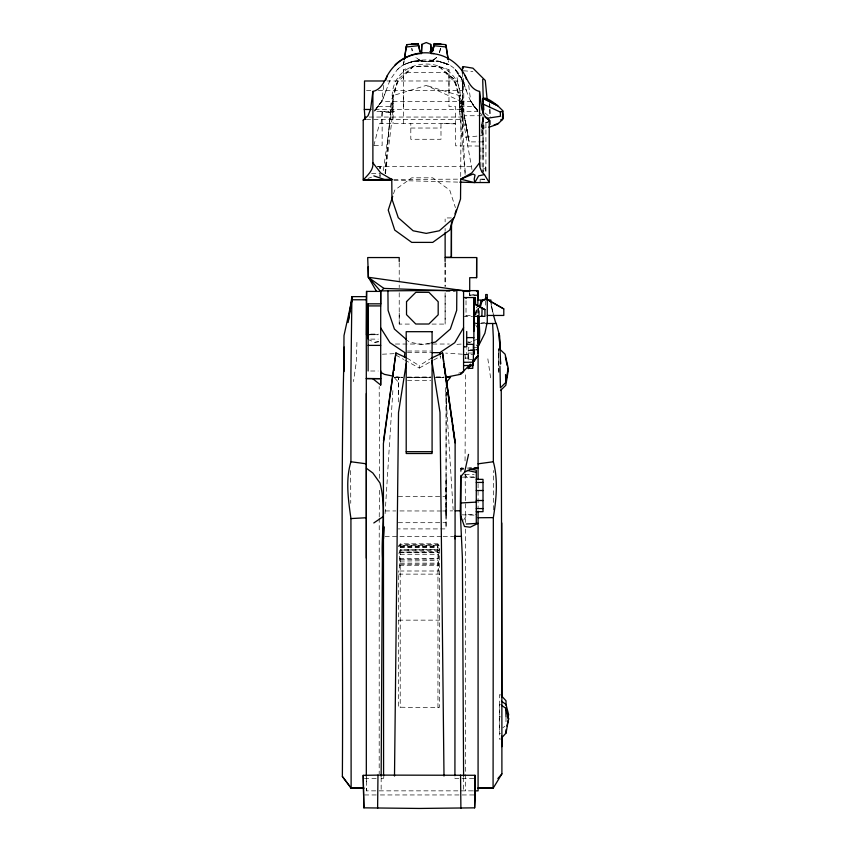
<?xml version="1.0" encoding="UTF-8"?>
<svg xmlns="http://www.w3.org/2000/svg" width="851" height="851" viewBox="0 0 851 851"><rect width="100%" height="100%" fill="white"/><g stroke="black" fill="none" stroke-linecap="round" stroke-linejoin="round"><path stroke-width="0.64" stroke-dasharray="4.25 3.19" d="M366.324 781.441L366.324 777.58L366.324 790.856L378.684 790.856M446.052 525.833L446.041 506.749M446.041 498.782L446.158 392.534M403.47 106.598L403.491 95.355M403.47 123.586L403.47 69.739A41.593 23.562 0 0 1 448.977 69.739L448.977 95.355M459.891 111.3L459.891 101.375M493.452 509.855L493.58 470.518M460.71 176.508L461.114 101.375L426.245 85.419L392.141 95.876C393.396 53.453 459.061 53.422 460.306 95.876L426.245 85.419M479.379 314.955L479.421 310.094M505.983 721.808L506.015 716.872M379.227 518.131L379.195 773.963M379.238 516.812L379.461 490.293M379.557 478.358L379.195 386.492M398.3 394.47L398.438 377.216L394.598 376.429M469.699 292.67L469.709 295.457L476.879 295.457M483.028 171.253L483.049 168.817L486.772 168.817M468.241 355.782L468.188 360.962L468.241 347.74L471.933 347.623M366.324 790.856L366.355 788.239M392.524 111.3L392.662 101.375M385.439 173.689L392.949 111.3L393.13 98.237L398.428 78.888L413.437 66.335L439.02 66.335L453.647 78.888L455.657 83.068L460.104 98.759L459.519 111.3L465.199 174.987M462.689 83.334L462.721 80.983L387.077 80.983M366.366 119.406L462.753 119.406L462.721 80.983M446.094 392.003L446.052 516.334L446.052 488.017M483.049 125.948L482.847 133.001L481.996 135.617L463.901 137.447L462.455 136.926L462.455 72.569M478.411 314.955L478.507 310.094M392.949 111.3L393.13 98.237L383.152 172.264M356.909 342.379L356.42 361.143L353.473 381.599M398.3 401.938L398.438 377.216L395.024 377.216M460.88 471.837L460.987 468.22L463.614 468.135L460.987 468.22L460.987 472.805M446.137 395.098L446.254 392.471M482.357 130.65L481.996 135.617C480.166 129.682 481.857 123.289 482.996 117.374M490.399 124.64L490.516 119.672M385.088 513.632L393.056 387.609M385.216 173.625L391.354 101.375L385.12 173.019M381.057 123.586L382.142 112.353L393.056 112.353L394.438 111.3L374.589 111.3L382.493 100.067L390.205 79.675L397.236 69.739L403.512 64.506L404.108 60.815L403.459 64.772A42.646 31.338 0 0 1 448.998 64.772C466.816 74.228 464.072 97.78 477.305 110.46M462.455 112.353L463.859 100.588L463.518 77.154M446.073 514.174L446.169 477.485L446.052 528.907L398.3 528.907M475.656 314.859L476.624 306.945M475.815 315.2L476.943 307.615M383.886 776.442L383.588 778.378L379.769 778.378M403.512 64.506L404.087 60.761M383.737 85.419L381.748 101.375L374.589 111.3M440.765 48.475L438.914 54.57M440.488 48.39L438.722 54.57M475.581 313.923L476.72 307.605M373.834 145.553L379.525 123.586L455.625 123.586M392.949 106.598L392.066 98.759L396.789 83.068L413.437 66.335M392.066 98.759L398.428 78.888M393.513 193.858L394.736 190.103L411.735 177.816L432.733 177.816L449.732 190.103L455.402 207.601M385.992 90.919L382.524 100.067L374.132 111.3M463.657 520.11L466.997 514.664L476.283 514.664M462.455 127.778L463.933 125.427L463.859 100.588L462.455 96.142M374.844 110.098L381.748 101.375L470.731 101.375L477.847 111.3L459.519 111.3L459.338 98.237L455.657 83.068L439.02 66.335M438.627 550.608L399.63 550.608L399.63 571L438.627 571L438.627 550.608L439.573 549.555M398.651 545.895L400.215 544.332L437.957 544.332L439.573 545.895L439.573 707.202L437.957 707.724L398.651 707.202L398.651 570.734M400.215 544.853L398.651 546.416L400.215 545.374L437.957 545.374L439.573 546.416L437.957 544.853M482.623 134.83L481.506 124.895L482.038 128.299L482.815 126.469L482.953 118.523M397.236 69.739C403.757 63.112 413.267 60.389 422.404 61.112L419 59.804L416.022 57.453M436.552 57.708L433.499 60.07L430.01 61.112L439.01 61.368L449.094 64.772L448.413 60.815M502.739 727.85L504.877 726.286M398.651 553.214L400.215 552.171L437.957 551.65M404.81 360.047L419.256 368.068L419.256 365.653L431.393 358.122M419.256 368.068L432.574 360.664M433.691 360.047L440.35 356.346M398.651 574.127L439.573 574.127M467.571 342.187L469.975 342.315L472.231 341.336M473.358 340.847L476.741 339.379M485.921 122.81L489.251 121.502L485.921 122.023L485.921 173.785M429.989 61.112L433.457 59.804L436.435 57.453L433.457 59.804A15.669 15.669 0 0 1 419 59.804M367.994 178.412L371.579 177.178M413.437 61.368L403.31 64.772L413.437 61.368L439.01 61.368L448.998 64.772L439.01 61.368L449.094 64.772L439.01 61.368M481.709 127.512L484.028 126.725L483.113 118.885M458.636 373.185L462.338 371.993M485.921 122.544L489.251 121.502L485.921 122.289M367.792 339.379L374.78 342.315L380.503 340.964M430.712 343.006L422.373 344.666L409.267 342.059L407.289 340.326M481.262 323.018L484.857 322.401M482.038 128.299L486.655 127.597M473.762 324.018L476.858 323.625M394.109 353.665L382.429 354.207M374.78 342.315L378.397 341.953M456.934 344.347L461.572 344.038M474.39 349.878L468.241 350.165L474.39 349.952M475.624 349.814L478.081 349.708M395.428 344.027L449.317 344.027M473.156 347.58L476.847 347.453M475.624 349.921L478.081 349.835M471.507 468.007L464.933 468.114M462.306 477.145L474.135 476.879M468.88 468.039L471.507 467.986M472.784 350.357L468.114 350.421L468.114 359.377L472.784 359.377M400.215 550.086L437.957 549.555L400.215 549.555M400.215 559.49L437.957 558.969M400.215 561.064L437.957 560.543M441.35 510.994L398.342 510.94M442.626 510.983L452.721 510.866M464.795 358.122L472.145 358.08M393.747 179.487L459.38 179.146M464.933 474.624L474.135 474.571M402.438 377.248L394.63 377.28L402.576 377.291M407.65 377.238L431.085 377.153M436.297 377.131L444.105 377.11M395.204 377.216L401.8 377.195M407.076 377.184L430.819 377.131M436.106 377.121L444.02 377.099M413.618 61.112L438.829 61.112M406.533 72.612L445.924 72.612L453.647 78.888L460.104 98.759M366.526 90.653L371.802 90.653M378.387 90.653L462.753 90.653L462.784 100.322M378.248 106.332L392.598 106.332M459.912 106.332L474.22 106.332L477.624 110.098M374.961 109.471L462.689 109.471L462.753 119.406M481.762 115.747L464.284 115.747L456.742 76.016L460.338 76.016L464.125 83.068L462.721 79.675L455.221 69.739L464.125 83.068M369.26 117.055L462.784 117.055M410.81 128.033L440.978 128.033M483.049 141.894L469.156 141.894L461.316 100.067M374.185 145.553L382.142 145.553L382.142 112.353M377.567 166.466L473.869 166.722M377.589 166.722L380.014 166.722L380.014 168.987M371.579 173.519L380.014 173.519M484.708 179.146L479.485 179.146L484.687 179.401M451.466 217.941L445.126 217.941L445.126 221.877M476.879 294.935L469.678 294.935L476.443 295.063M466.018 315.583L471.986 315.583M463.572 316.37L472.603 316.37M480.336 323.497L485.251 323.497M399.215 292.776L399.225 324.082L412.341 324.082M432.01 324.082L445.126 324.082L445.126 293.18M370.759 334.081L378.216 334.081M370.355 334.741L378.163 334.741L370.259 334.592M370.632 339.113L378.184 339.113M407.501 351.027L430.787 351.027M407.459 352.644L430.797 352.644M468.114 353.037L472.784 353.037M463.572 354.537L472.667 354.537M370.632 371.004L378.184 371.004M394.598 377.418L402.534 377.418M443.541 377.418L435.606 377.418L443.509 377.344M407.501 380.312L430.787 380.312M398.3 496.367L446.052 496.367M385.365 510.94L395.747 510.94M398.3 522.705L446.041 522.705M385.046 536.364L441.829 536.364M443.137 536.364L453.615 536.364M400.215 545.895L437.957 545.895M400.215 546.416L437.957 546.416M400.215 546.948L437.957 546.948M400.215 547.47L437.957 547.47M400.215 552.171L437.957 552.171L439.573 553.214M399.63 552.693L438.627 552.693M400.215 554.267L437.957 554.267M399.63 558.447L438.627 558.447M400.215 563.149L437.957 563.149M400.215 564.202L437.957 564.202M399.63 565.245L438.627 565.245M398.651 620.145L439.573 620.145M500.526 694.788L499.356 694.788L499.356 739.093L500.526 739.093M500.526 704.585L499.356 704.585L499.292 718.701L499.356 733.605L500.526 733.605M499.356 716.872L500.526 716.872M364.473 778.378L378.493 778.378M473.709 778.378L454.923 778.378L454.636 776.442M379.195 790.856L473.539 790.856M364.515 794.951L379.025 794.951M380.344 794.951L473.996 794.951M445.807 291.499L455.487 291.51M474.954 477.517L466.997 477.507L463.657 472.326M462.391 354.207L445.711 353.101M455.625 123.852L440.978 123.586L440.999 139.277L410.81 139.277L410.81 123.586M464.614 354.495L466.71 354.537L466.71 348.719M462.306 514.823L474.135 515.142M393.96 180.38L458.487 182.114M463.401 70.782L472.879 71.484M380.759 111.3L393.056 112.353L393.056 123.586M463.54 468.497L460.987 468.188L462.997 471.294M467.678 341.889L469.975 342.315M460.987 469.018L463.54 469.582M474.677 322.774L476.815 323.252M422.447 61.112L418.958 60.07L415.905 57.708M395.928 355.112L403.704 359.43M407.108 358.122L419.256 365.653M484.953 112.949L489.017 116.236M479.219 112.194L482.07 114.864M394.768 378.174L398.3 381.993M476.081 344.868L478.081 347.091M477.475 110.364L469.943 100.067L477.847 111.3M455.221 69.739L462.231 79.675L466.476 90.919L462.721 79.675M475.752 324.912L476.815 327.05M491.08 302.648L491.314 306.573L493.41 314.285L491.155 303.722M491.314 306.573L493.101 313.742M464.976 354.282L465.561 360.388M468.273 137.447L469.156 141.894L464.284 115.747L468.273 137.447L464.284 115.747L467.103 130.384M471.986 169.572L459.338 98.237L459.519 106.598M411.958 48.39L412.352 50.656M468.699 85.419L470.731 101.375M411.682 48.475L412.097 50.911M379.982 168.934L379.982 166.466L380.365 168.934M487.846 358.856L490.857 379.567M440.201 356.09L440.414 358.399M445.456 387.609L453.147 509.653M489.729 104.205L489.963 108.056M490.038 109.343L490.495 117.055M461.114 101.375L465.359 174.934M485.655 166.722L485.836 172.934M498.633 351.793L498.899 363.43M498.899 372.6L498.505 348.719L498.899 370.813M498.824 368.004L498.899 371.961M478.273 308.115L478.358 314.445M489.282 102.939L489.357 108.173M489.368 109.471L489.453 116.013M482.985 117.576L483.049 123.852L483.028 118.066M483.049 156.265L483.049 137.447L483.017 172.476L483.017 118.278M465.05 460.912L465.561 372.461M465.157 474.007L465.561 522.471M462.721 83.589L462.753 90.653M379.993 173.881L380.003 176.348M350.665 470.571L350.75 503.313M483.017 115.747L483.049 139.543M477.868 308.998L477.879 314.242M445.105 262.768L445.116 286.255M445.116 292.776L445.126 324.082M403.47 69.739L403.491 79.675M399.215 262.768L399.215 287.553M485.698 300.871L485.698 307.2M480.858 166.722L480.858 146.074L455.625 145.808L455.625 106.598L448.977 106.598L448.977 69.739M480.134 179.401L480.134 182.539M478.081 308.073L478.081 314.721M478.081 483.613L478.081 507.824M469.709 292.914L469.709 295.457M466.018 300.69L466.018 316.37M465.561 529.077L465.561 790.856M463.604 777.58L463.604 790.856M445.126 228.44L445.126 231.057M445.126 262.831L445.126 286.585M437.957 707.724L437.957 543.81L400.215 543.81L400.215 707.724M399.225 312.977L399.225 324.082M381.152 777.58L381.152 790.856M380.014 174.742L380.014 177.178M463.614 468.156L460.987 468.22L463.614 468.146M430.319 377.418L407.831 377.418L430.298 377.323"/><path stroke-width="1.28" d="M366.324 776.293L366.292 296.637L351.91 296.637L350.931 371.919L350.931 461.753C345.336 480.038 348.336 499.962 350.931 518.578L351.123 788.239L363.813 788.239M454.923 775.718L455.125 443.637L452.36 424.106M380.705 304.286L380.727 291.404L368.409 277.288L367.696 257.555L399.215 257.555L399.215 261.47M476.571 277.681L476.645 257.555L445.105 257.555L445.105 261.47M366.749 291.404L366.483 334.741L369.068 334.741M451.264 257.289L451.434 224.504M493.08 787.983L493.335 517.631C496.314 499.335 498.26 479.847 493.335 461.753L493.335 337.804L492.623 323.497M366.324 467.986L366.324 393.524M473.826 331.465L473.826 297.552L474.06 316.37M479.368 316.178C478.698 326.188 481.134 337.336 478.113 346.697L484.91 333.23L487.261 321.997L487.261 294.542L485.698 294.542L485.698 299.605M372.727 378.652L380.695 385.056L380.727 290.882L456.838 290.361L456.679 310.36L450.339 329.05L435.478 342.059L431.904 342.772M380.695 385.056L380.759 370.908M377.61 808.376L377.972 775.101L474.954 775.282L475.315 794.951L474.635 807.844L419.256 808.45L363.888 807.844L363.196 775.346L377.972 775.101M394.502 776.059L398.523 412.458L406.289 363.303M474.635 807.844L474.954 775.282M366.387 296.52L366.451 291.404L380.727 291.404L383.897 288.404L444.626 290.616M446.169 45.943L448.158 59.581M463.604 776.293L462.391 558.128L460.242 510.77L460.731 476.677L464.646 472.103L470.401 469.273L478.081 467.827M482.911 103.982L483.145 98.237L497.782 105.811L503.143 111.045L500.399 112.087L482.911 103.982L483.07 114.002M446.275 379.631L446.318 377.153L460.402 374.344L463.572 371.727L463.572 290.616L456.838 290.361M478.39 316.178L478.081 343.559L479.156 343.559M366.324 558.128L366.324 468.22L372.855 473.018L379.982 483.017C386.545 507.813 381.099 532.864 382.365 558.128L381.152 776.293M481.868 316.37L482.102 308.009L475.369 304.477L475.273 297.552M344.219 353.622L343.676 371.919L344.006 335.517L352.559 296.637M440.903 44.38L435.786 44.018M368.121 338.794L368.121 303.828L380.695 303.828M487.229 300.424L487.261 299.509L503.792 308.924L487.261 299.509M421.83 44.38L421.468 53.528L421.83 44.38L426.287 42.55L430.744 44.38L431.106 53.528L430.744 44.38M344.251 347.091C340.198 490.155 343.357 633.357 342.368 776.474L351.123 788.239M446.541 385.918L446.318 377.153L450.615 377.089L446.711 381.993M421.373 53.528C407.15 54.209 394.141 63.038 387.396 75.494C384.109 82.004 380.854 89.749 372.887 91.44L372.887 162.807C373.685 170.221 367.589 175.072 363.217 180.061L391.322 180.306M383.493 538.843L384.248 526.897M394.151 370.366L394.407 366.387M404.438 357.25L404.863 352.644L389.992 342.708L380.695 327.869M365.302 117.055L365.047 119.406L364.324 109.471L364.526 80.983L384.429 80.983M383.461 441.041L395.928 352.952L405.991 357.601M348.123 322.518L351.91 296.637M404.278 59.506L406.778 44.646L418.181 43.592L419.83 51.698M404.31 59.581L406.289 45.943M499.962 366.207L500.399 387.801L505.76 382.514L508.175 367.877L505.1 354.207L499.814 349.25M348.442 320.295L351.048 305.349M351.484 302.86L351.91 300.371M501.313 738.232L506.015 733.083L508.632 718.701L505.76 708.245L501.579 705.319M406.576 45.688L406.778 44.646M464.646 472.103L468.539 454.391M448.19 59.506L445.679 44.646L434.276 43.592L432.382 51.443L429.925 51.443M506.888 726.02L508.632 718.701M432.904 50.581L434.51 43.858L432.382 51.443L434.276 43.592L441.212 44.38L435.616 43.944M507.739 718.265L508.632 714.649L506.015 704.458L501.494 701.192M372.887 91.44L370.6 109.215L368.047 115.747L363.217 120.193L363.217 180.061L391.779 179.401L380.727 172.998L372.887 162.807M479.485 306.711L481.113 301.073L486.442 298.329L485.698 298.329M480.081 307.839L482.07 301.073L487.261 298.329M392.705 196.358L388.247 210.101L394.736 230.1L411.735 242.386L432.733 242.386L449.732 230.1L453.785 217.601M454.998 213.856L456.221 210.101M385.567 80.451L387.396 75.494M478.081 788.239L493.272 787.983L478.081 787.983M463.572 327.678L454.742 342.708L439.882 352.644L432.095 352.644M493.144 788.239L501.899 773.867L501.888 736.189M482.719 79.409L483.208 98.493L497.782 105.811C496.027 104.184 480.177 91.94 483.304 102.269M470.465 364.196L460.402 374.344M472.784 362.686L478.081 355.654L472.816 361.25M431.202 53.528C445.392 54.23 458.327 63.102 465.071 75.494C468.369 82.004 471.614 89.727 479.549 91.44L479.549 162.807L471.741 172.998L460.699 179.146L460.529 199.017L454.189 217.707L439.339 230.781L426.234 233.387L413.118 230.781L398.268 217.707L391.939 199.017L391.779 179.146M471.177 364.717L468.241 368.717M472.709 362.717L478.081 355.718M497.846 778.569L501.899 773.867M500.462 390.556L505.824 385.258L508.238 370.685L507.717 368.175M489.516 126.725L488.963 127.256L497.782 124.118L501.505 120.459L503.207 118.363L502.622 111.566L503.207 118.363L501.505 120.459L500.792 119.672M363.217 120.193L365.196 118.576M501.505 119.672L503.207 118.363L502.292 116.8M373.802 522.961L382.886 516.823M476.475 291.531L477.847 290.616L478.081 295.063M475.369 304.477L484.942 309.573L484.942 316.37L473.901 316.37L473.869 354.537L473.826 349.442M431.393 358.122L442.573 352.952L455.062 441.041M494.059 125.001L498.367 123.331M473.869 182.539L489.251 182.539L484.389 174.572L478.602 175.88L474.784 182.539L474.188 179.146L475.039 175.093L473.113 174.051L460.699 179.146L474.284 182.539L459.806 182.157M486.815 118.321L500.399 116.268L500.399 112.087M478.081 463.816L493.335 461.753M415.394 44.167L411.256 44.38L418.181 43.592L420.075 51.443M418.713 45.688L406.204 46.996M415.724 44.029L411.554 44.38M460.987 502.962L476.283 502.111M350.931 518.578L366.355 517.738M466.252 523.993L478.081 523.354L470.167 527.205L464.486 526.492L460.987 516.685M463.572 365.59L473.369 365.387L473.369 344.41L466.71 344.208M474.135 467.954L478.081 467.88M463.572 362.313L473.369 362.186M455.232 510.834L460.242 510.77M478.081 517.738L493.335 517.631M373.834 175.88L384.556 179.54L392.428 179.497M446.264 46.996L433.744 45.688M479.549 91.44L481.836 109.215L484.389 115.747L489.251 120.193L489.251 182.539M364.324 109.471L370.972 109.471M463.572 290.616L477.847 290.616L477.868 306.371M463.572 297.552L475.369 297.552L475.592 304.35M351.846 299.775L366.292 299.775M478.081 300.031L483.964 300.031M487.495 300.031L490.921 300.031L491.08 302.648M481.113 301.073L482.07 301.073M368.121 305.913L380.695 305.913M487.261 315.455L503.792 315.455L503.792 309.7M485.708 323.497L495.888 323.497L493.41 314.934M466.71 337.613L473.826 337.613M368.121 345.389L380.695 345.389M468.114 368.334L472.784 368.334L472.784 360.643M366.324 378.652L380.759 378.652L366.324 378.461M406.204 451.679L432.085 451.679M476.283 479.358L483.017 479.358L483.017 511.685L476.283 511.685M476.283 482.443L483.017 482.443M476.283 490.516L483.017 490.516M476.283 500.516L483.017 500.516M476.283 508.579L483.017 508.579M454.934 536.364L461.476 536.364M363.813 787.983L351.123 787.983L342.368 776.474M474.135 790.856L478.081 790.856L478.081 511.121M368.951 334.581L366.483 334.741M469.284 365.664L472.784 365.717M463.572 346.825L466.71 346.889L466.71 331.465M463.114 291.297L468.39 291.489M382.099 180.061L384.652 180.189L384.556 179.54M463.338 68.165L463.274 66.601L472.943 68.165L485.272 80.451L487.229 100.322M469.912 469.284L476.283 470.06L476.283 523.227M350.931 461.753L366.355 463.816M393.322 376.174L384.354 374.344L380.695 372.249M467.359 470.422L476.283 472.379M482.102 308.009L484.942 309.573M485.091 117.225L489.251 120.193M383.897 288.404L368.217 277.288L368.217 266.757M406.299 339.453L394.407 329.05L388.088 310.36L387.918 290.616M484.389 174.572L481.836 171.955L479.847 166.987L479.549 162.807M501.313 695.639L506.015 700.798L506.015 705.288M376.514 291.404L368.409 277.288L469.709 291.531L469.709 277.681L476.645 277.681L476.645 257.555M465.071 75.494L466.433 79.217M496.218 323.295L499.611 335.72L500.59 364.079L500.484 361.526M505.366 356.888L507.196 365.664M445.69 44.646L445.871 45.688M431.808 360.707L439.988 412.458L443.999 776.059M443.499 361.622L442.573 352.952M443.871 364.217L447.743 391.556M448.115 394.162L449.402 403.278M449.775 405.884L450.328 409.788M450.69 412.384L451.987 421.5M455.094 442.807L443.945 363.739L444.201 367.717M439.882 352.644L440.095 354.941M463.274 66.601L463.338 67.389M483.474 104.79L483.825 109.832M454.828 536.183L454.987 538.843M500.239 350.155L499.026 333.496L499.835 346.176M505.76 708.245L506.015 716.872M505.558 374.536L505.76 382.514M363.196 775.346L363.888 807.844M478.156 300.52L478.081 294.935M460.551 775.101L460.902 808.376M501.26 389.205L501.835 696.799M501.899 746.678L501.771 522.961M477.879 315.561L477.911 353.622M383.588 775.718L383.397 443.637L395.928 352.952M506.015 729.679L506.015 733.083M478.081 346.368L478.081 479.783M466.018 297.552L466.018 298.467M462.455 67.123L462.455 73.133M460.987 475.337L460.987 519.142M451.466 221.877L451.466 257.289L445.126 257.289L445.126 232.376M368.121 303.828L368.121 371.004M395.109 64.772A44.497 44.497 0 0 1 433.659 53.539M406.533 301.605L406.523 314.668L415.777 324.018L428.893 324.018L438.18 314.806L438.191 301.733L428.936 292.319L415.831 292.319L406.533 301.605M432.085 331.688L406.204 331.688L406.204 453.509L432.085 453.509L432.085 331.688"/></g></svg>
